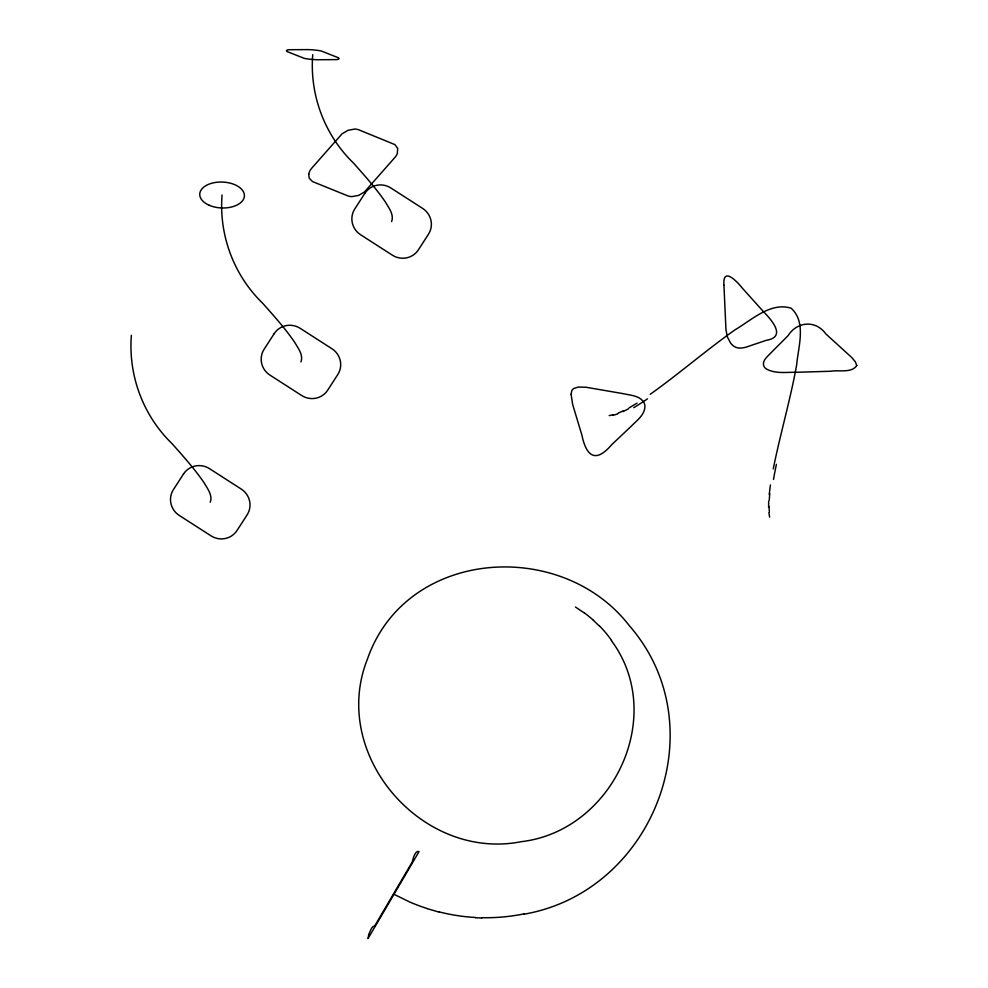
<?xml version="1.0" encoding="UTF-8"?>
<svg xmlns="http://www.w3.org/2000/svg" width="988" height="988" viewBox="0 0 988 988"><rect width="100%" height="100%" fill="white"/><g stroke="black" fill="none" stroke-linecap="round" stroke-linejoin="round"><path stroke-width="1.48" d="M131.379 335.34C128.144 375.452 143.149 415.713 172.073 443.661C183.225 456.283 194.574 468.843 204.084 482.774C207.369 488.504 212.902 495.297 210.259 502.262M222.065 195.007C218.83 235.119 233.835 275.38 262.759 303.328C273.911 315.95 285.26 328.498 294.77 342.441C298.043 348.171 303.588 354.964 300.945 361.917M312.739 54.673C309.503 94.786 324.509 135.035 353.432 162.995C364.597 175.617 375.934 188.165 385.456 202.108C388.729 207.826 394.274 214.618 391.619 221.584M768.689 501.163L768.602 507.227M769.195 494.568L770.418 484.972M773.258 468.892C780.248 434.053 790.338 399.893 796.661 364.905C798.205 346.874 806.764 322.063 791.042 308.145C770.356 301.896 751.658 320.087 735.047 329.807C706.025 350.32 679.164 373.699 650.215 394.298M637.05 403.129L629.06 407.896M623.453 410.798L618.179 413.095M613.363 414.713L609.226 415.615M523.973 914.209C654.118 891.559 717.313 726.674 629.43 625.812C561.493 537.62 406.019 548.402 367.524 658.86C329.325 754.202 421.74 861.437 521.405 841.665C612.881 830.871 667.357 715.88 611.387 640.595M475.623 917.766L481.699 917.988M439.24 912.159L427.211 908.651M337.847 57.551L321.125 50.944A13.671 2.087 5.2 0 0 307.713 49.61L288.669 49.721A15.425 2.359 5.2 0 0 287.644 51.796L304.366 58.391A13.671 2.087 5.2 0 0 317.778 59.737L336.809 59.613A15.425 2.359 5.2 0 0 337.847 57.551M393.446 894.029L409.699 902.007A201.688 197.18 -7.7 0 0 427.236 908.577M575.448 607.027L584.55 613.14M593.442 620.39L599.049 625.75M769.615 517.07L768.911 512.611M617.722 413.824A117.671 33.765 -49.2 0 1 612.943 415.331M628.504 408.785A102.715 26.528 -46.2 0 1 622.909 411.613M647.498 398.819A110.619 22.675 -42.7 0 1 633.74 407.674M773.493 479.452A110.619 17.796 -73.7 0 1 776.407 464.323M769.257 500.237A102.715 24.935 -69.6 0 1 769.813 493.642M769.368 511.883A117.671 32.431 -66.7 0 1 769.121 506.424M475.636 917.482A183.731 180.273 -10.2 0 1 439.302 911.912M523.924 913.912A190.005 187.436 -13.2 0 1 481.699 917.691M599.197 625.589A117.362 114.262 86.3 0 1 611.584 640.446M584.6 613.066A126.032 121.573 79.9 0 1 593.504 620.328M571.089 394.249L572.682 404.561L581.87 435.041C586.427 456.839 595.863 463.31 611.77 444.612L630.937 426.52C636.519 420.678 644.942 415.034 644.929 406.08A8.522 7.743 82.1 0 0 644.127 402.931C640.088 395.435 630.282 395.336 622.959 393.619L586.032 387.247L578.19 387.074L573.682 388.519A5.656 5.138 82.1 0 0 571.768 390.878L571.089 394.249M723.957 285.359L725.958 329.794L727.452 337.093L730.515 342.959A9.324 4.977 56 0 0 732.269 344.911C737.097 350.024 744.582 347.899 750.275 345.726L766.318 340.304C787.288 336.945 770.875 319.198 763.02 311.158L742.445 288.274C737.283 281.691 722.413 265.896 723.957 285.359M308.738 174.172L309.219 178.161L312.504 181.57L347.628 195.797A17.87 11.646 -35.9 0 0 351.963 196.612L358.632 195.389L364.535 191.894L394.879 157.475A11.424 7.447 -35.9 0 0 397.287 153.622L397.719 148.447L394.928 144.606L358.977 129.897A17.87 11.646 -35.9 0 0 354.643 129.07L347.974 130.305L342.07 133.8L311.726 168.207A11.424 7.447 -35.9 0 0 309.318 172.06L308.738 174.172M856.769 365.486C851.718 373.439 838.676 369.734 830.463 371.266L795.958 372.291C786.09 372.13 775.185 373.995 766.231 368.882A10.176 5.792 8.7 0 1 764.527 367.338C760.402 361.2 768.602 355.766 772.122 351.629L788.091 335.648C797.094 321.335 815.792 319.84 825.845 333.932L851.767 357.52L855.336 361.806L856.769 365.486M368.759 934.512L368.005 938.6L419.048 851.582C415.38 849.902 413.021 858.597 412.231 862.005L374.662 926.052C371.809 925.571 370.154 931.758 368.759 934.512M183.496 474.018L173.419 489.616A18.908 18.562 29 0 0 179.248 515.427L211.049 535.866A18.908 18.562 29 0 0 237.021 530.494L247.099 514.909A18.908 18.562 29 0 0 241.27 489.085L209.468 468.645A18.908 18.562 29 0 0 183.496 474.018M274.17 333.685L264.105 349.27A18.908 18.562 29 0 0 269.922 375.094L301.723 395.533A18.908 18.562 29 0 0 327.707 390.161L337.785 374.563A18.908 18.562 29 0 0 331.956 348.752L300.154 328.312A18.908 18.562 29 0 0 274.17 333.685M364.856 193.339L354.778 208.937A18.908 18.562 29 0 0 360.608 234.749L392.409 255.2A18.908 18.562 29 0 0 418.393 249.828L428.459 234.23A18.908 18.562 29 0 0 422.642 208.419L390.84 187.967A18.908 18.562 29 0 0 364.856 193.339M209.283 205.306A22.354 12.968 2.3 0 0 244.32 196.698A22.354 12.968 2.3 0 0 212.581 183.015A22.354 12.968 2.3 0 0 209.283 205.306"/></g></svg>
